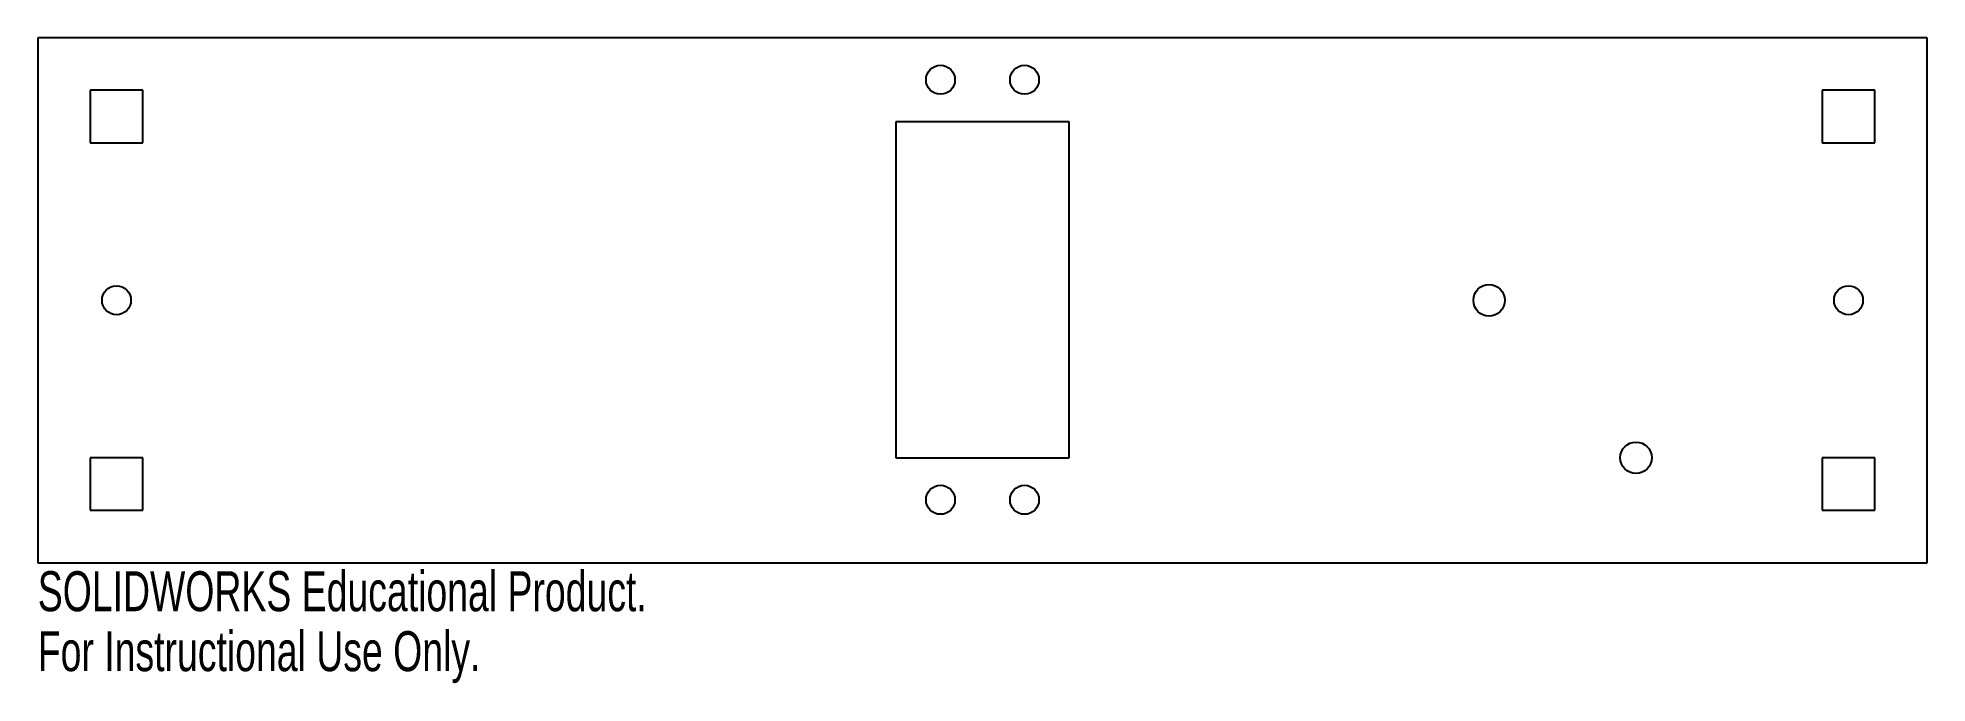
# Model space of a CAD drawing. Header units: inches. Extents: x 0 to 9, y -3.07 to 0.
import ezdxf

# ---------------------------------------------------------------- set-up
doc = ezdxf.new("R2010")
doc.units = ezdxf.units.IN
doc.header["$MEASUREMENT"] = 0
doc.styles.add('SLDTEXTSTYLE0', font='TXT', dxfattribs={"width": 0.7})

msp = doc.modelspace()

# ---------------------------------------------------------------- linework, layer by layer
at = {"color": 7, "linetype": 'Continuous', "lineweight": 25}
for p, q in [((0, 0), (0, -2.5)), ((9, 0), (0, 0)), ((9, -2.5), (9, 0)), ((0.25, -0.25), (0.25, -0.5)), ((0.5, -0.25), (0.25, -0.25)), ((0.5, -0.5), (0.5, -0.25)), ((8.5, -0.25), (8.5, -0.5)), ((8.75, -0.25), (8.5, -0.25)), ((8.75, -0.5), (8.75, -0.25)), ((4.0875, -0.4), (4.0875, -2)), ((4.9125, -0.4), (4.0875, -0.4)), ((4.9125, -2), (4.9125, -0.4)), ((0.25, -0.5), (0.5, -0.5)), ((8.5, -0.5), (8.75, -0.5)), ((0.25, -2), (0.25, -2.25)), ((0.5, -2), (0.25, -2)), ((0.5, -2.25), (0.5, -2)), ((4.0875, -2), (4.9125, -2)), ((8.5, -2), (8.5, -2.25)), ((8.75, -2), (8.5, -2)), ((8.75, -2.25), (8.75, -2)), ((0.25, -2.25), (0.5, -2.25)), ((8.5, -2.25), (8.75, -2.25)), ((0, -2.5), (9, -2.5))]:
    msp.add_line(p, q, dxfattribs=at)
for centre, radius in [((4.3, -0.2), 0.069), ((4.7, -0.2), 0.069), ((0.375, -1.25), 0.069), ((6.9131, -1.25), 0.075), ((8.625, -1.25), 0.069), ((7.6131, -2), 0.075), ((4.3, -2.2), 0.069), ((4.7, -2.2), 0.069)]:
    msp.add_circle(centre, radius, dxfattribs=at)

# ---------------------------------------------------------------- texts
at = {"color": 7, "linetype": 'Continuous', "char_height": 0.1903, "attachment_point": 1, "style": 'SLDTEXTSTYLE0'}
for s, insert in [('SOLIDWORKS Educational Product.', (0, -2.5401)), ('For Instructional Use Only.', (0, -2.8256))]:
    msp.add_mtext(s, dxfattribs=dict(at, insert=insert))

doc.saveas('drawing.dxf')
